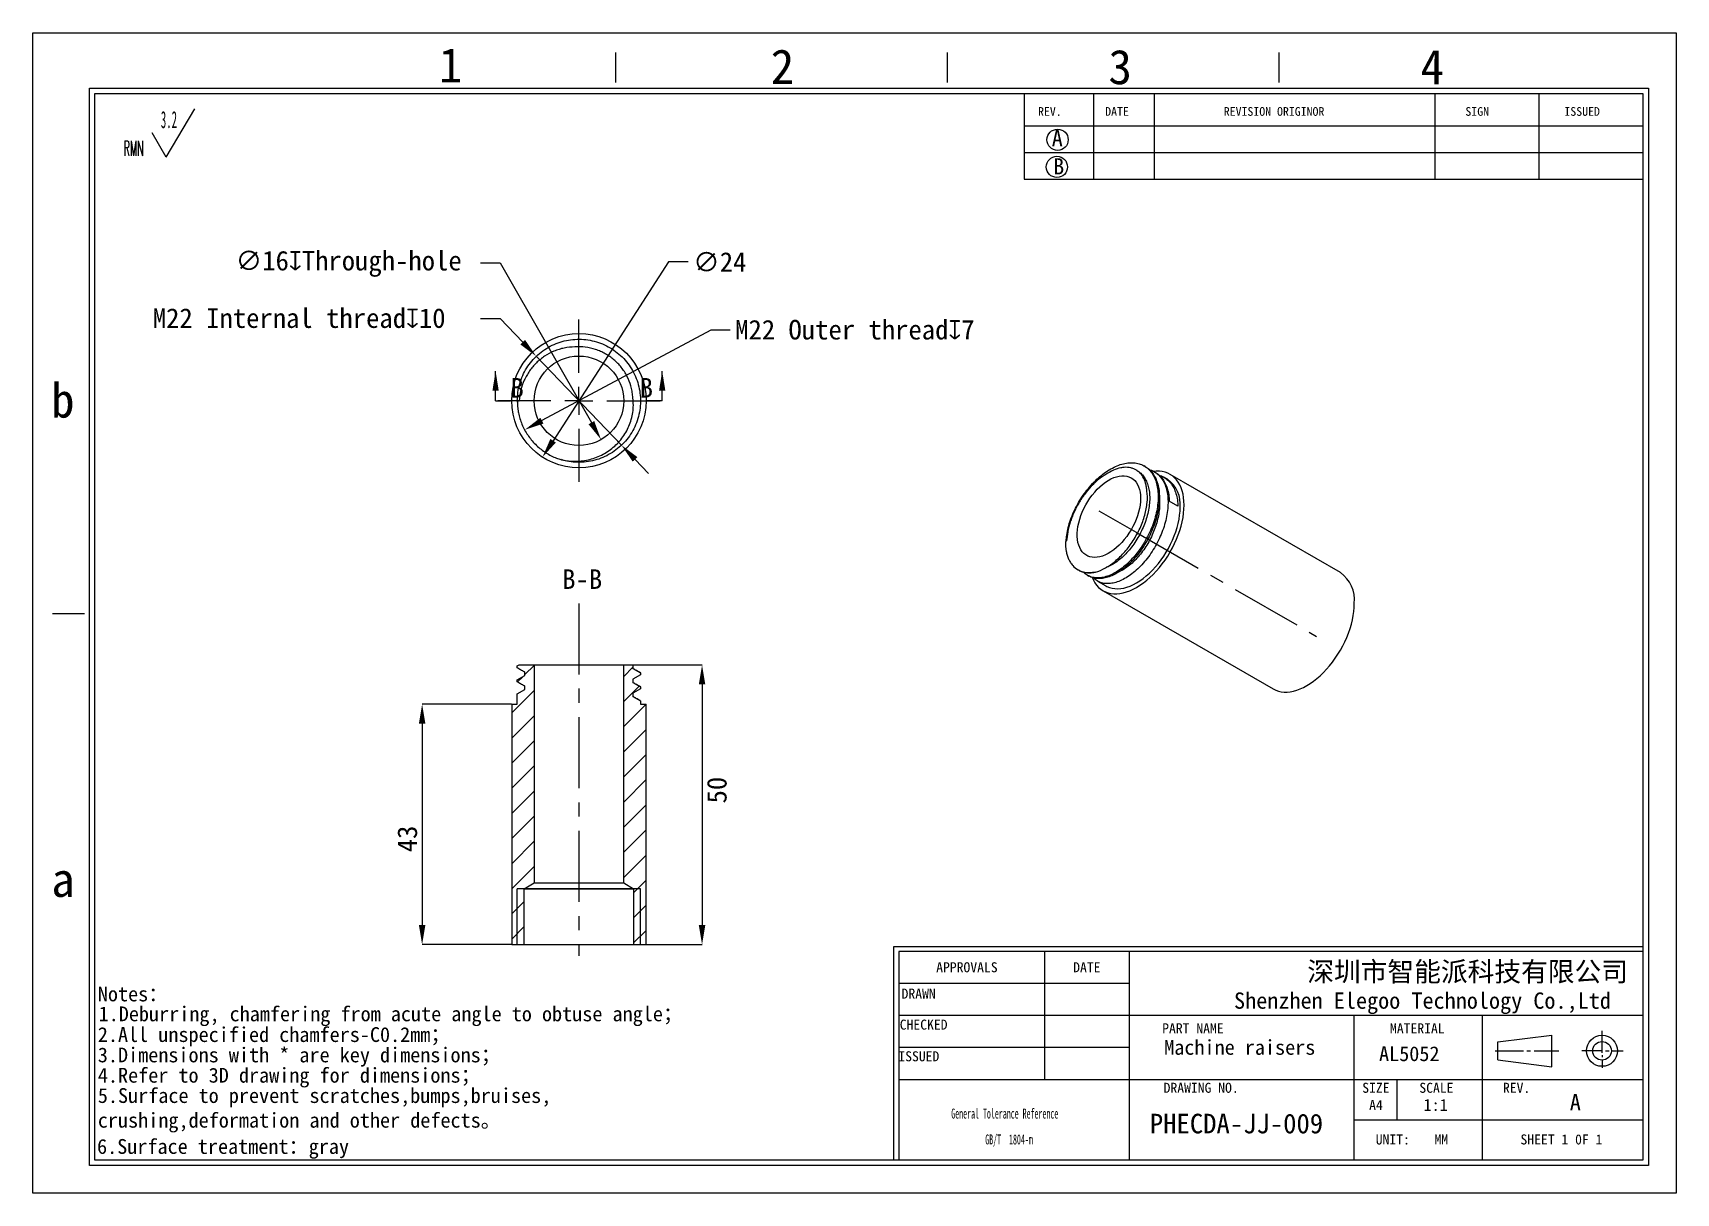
# Model space of a CAD drawing. Header units: millimetres. Extents: x 2 to 295, y 1 to 209.
import ezdxf

# ---------------------------------------------------------------- set-up
doc = ezdxf.new("R2010")
doc.units = ezdxf.units.MM
doc.header["$PDSIZE"] = -1
doc.linetypes.add('CENTERX2', pattern=[20.32, 12.7, -2.54, 2.54, -2.54])
doc.layers.add('SLD-0', color=179, linetype='Continuous')
doc.styles.add('C', font='simfang.ttf')
doc.styles.add('L', font='simfang.ttf')
doc.styles.add('SLDTEXTSTYLE1', font='TXT', dxfattribs={"width": 0.469, "bigfont": 'bigfont'})
doc.styles.add('SLDTEXTSTYLE2', font='TXT', dxfattribs={"width": 0.469})
doc.styles.add('SLDTEXTSTYLE8', font='TXT', dxfattribs={"width": 0.484})
doc.dimstyles.new('SLDDIMSTYLE0', dxfattribs={"dimtxt": 3.5, "dimasz": 3.5, "dimexe": 0, "dimexo": 0.0625, "dimgap": 0.875, "dimtad": 0, "dimtih": 1, "dimtoh": 1, "dimrnd": 1e-09, "dimzin": 12, "dimdsep": 46, "dimtxsty": 'SLDTEXTSTYLE2', "dimsah": 1, "dimcen": 0, "dimadec": 0, "dimazin": 3, "dimtfac": 1, "dimtmove": 0, "dimatfit": 3, "dimfxl": 1, "dimfrac": 2, "dimtolj": 1, "dimtzin": 12, "dimarcsym": 0})
doc.dimstyles.new('SLDDIMSTYLE1', dxfattribs={"dimtxt": 3.5, "dimasz": 3.5, "dimexe": 0, "dimexo": 0.0625, "dimgap": 0.875, "dimtad": 0, "dimtih": 1, "dimtoh": 1, "dimrnd": 1e-09, "dimzin": 12, "dimdsep": 46, "dimtxsty": 'SLDTEXTSTYLE2', "dimsah": 1, "dimcen": 0, "dimadec": 0, "dimazin": 3, "dimtfac": 1, "dimtmove": 0, "dimatfit": 3, "dimfxl": 1, "dimfrac": 2, "dimtolj": 1, "dimtzin": 12, "dimarcsym": 0})
doc.dimstyles.new('SLDDIMSTYLE2', dxfattribs={"dimtxt": 3.5, "dimasz": 3.5, "dimexe": 0, "dimexo": 0.0625, "dimgap": 0.875, "dimtad": 0, "dimtih": 1, "dimtoh": 1, "dimrnd": 1e-09, "dimzin": 12, "dimdsep": 46, "dimtxsty": 'SLDTEXTSTYLE2', "dimsah": 1, "dimcen": 0, "dimadec": 0, "dimazin": 3, "dimtfac": 1, "dimtmove": 0, "dimatfit": 3, "dimfxl": 1, "dimfrac": 2, "dimtolj": 1, "dimtzin": 12, "dimarcsym": 0})
doc.dimstyles.new('SLDDIMSTYLE3', dxfattribs={"dimtxt": 3.5, "dimasz": 3.5, "dimexe": 0, "dimexo": 0.0625, "dimgap": 0.875, "dimtad": 2, "dimrnd": 1e-09, "dimzin": 12, "dimdsep": 46, "dimtxsty": 'SLDTEXTSTYLE2', "dimsah": 1, "dimcen": 0.09, "dimadec": 0, "dimazin": 3, "dimtfac": 1, "dimtofl": 0, "dimtmove": 0, "dimatfit": 3, "dimfxl": 1, "dimfrac": 2, "dimtolj": 1, "dimtzin": 12, "dimarcsym": 0})

# ---------------------------------------------------------------- blocks, each defined once
blk = doc.blocks.new('SW_NOTE_0')
at = {"layer": 'SLD-0', "color": 0, "attachment_point": 1, "style": 'C'}
for s, insert, char_height in [('Notes：', (0.4, 6.25), 2.646), ('1.Deburring, chamfering from acute angle to obtuse angle；', (0.54, 2.69), 2.6458), ('2.All unspecified chamfers-C0.2mm；', (0.4, -1.01), 2.6458), ('3.{\\fSimSun|b0|i0|c134|p2;Dimensions with * are key dimensions}；', (0.4, -4.65), 2.6458), ('4.Refer to 3D drawing for dimensions；', (0.4, -8.28), 2.6458), ('5.Surface to prevent scratches,bumps,bruises,\\Pcrushing,deformation and other defects。', (0.4, -11.91), 2.6458), ('6.Surface treatment：gray', (0.26, -21.01), 2.6458)]:
    blk.add_mtext(s, dxfattribs=dict(at, insert=insert, char_height=char_height))
blk = doc.blocks.new('SW_NOTE_1')
at = {"layer": 'SLD-0', "color": 0}
for q in [(12.74, 9.16), (5.08, 4.83)]:
    blk.add_line((7.63, 0.49), q, dxfattribs=at)
at = {"layer": 'SLD-0', "color": 0, "attachment_point": 1}
for s, insert, char_height, style in [('3.2', (6.65, 8.73), 3.032, 'SLDTEXTSTYLE2'), ('{\\Ftxt,bigfont|c134;RMN}', (0, 3.41), 2.6458, 'SLDTEXTSTYLE1')]:
    blk.add_mtext(s, dxfattribs=dict(at, insert=insert, char_height=char_height, style=style))
blk = doc.blocks.new('SW_NOTE_3')
at = {"layer": 'SLD-0', "color": 0, "char_height": 1.7927, "attachment_point": 2, "style": 'SLDTEXTSTYLE8'}
for s, insert in [('General Tolerance Reference', (12.75, 2.31)), ('GB/T  1804-m', (13.51, -2.32))]:
    blk.add_mtext(s, dxfattribs=dict(at, insert=insert))
blk = doc.blocks.new('_D')
at = {"layer": 'Defpoints', "color": 0}
for p in [(105.63, 152.99), (92.61, 132.83)]:
    blk.add_point(p, dxfattribs=at)
at = {"layer": 'SLD-0', "color": 0, "lineweight": -2}
for p, q in [((115.14, 167.72), (94.51, 135.77)), ((118.64, 167.72), (115.14, 167.72))]:
    blk.add_line(p, q, dxfattribs=at)
at = {"layer": 'SLD-0', "color": 0}
blk.add_solid([(94.02, 136.09), (95, 135.46), (92.61, 132.83)], dxfattribs=at)
at = {"layer": 'SLD-0', "color": 0, "insert": (119.52, 169.47), "char_height": 3.5, "attachment_point": 1, "style": 'L'}
blk.add_mtext('\\A1;∅24', dxfattribs=at)
blk = doc.blocks.new('_D_1')
at = {"layer": 'Defpoints', "color": 0}
for p in [(108.81, 148.12), (89.43, 137.71)]:
    blk.add_point(p, dxfattribs=at)
at = {"layer": 'SLD-0', "color": 0, "lineweight": -2}
for p, q in [((122.66, 155.55), (92.51, 139.37)), ((126.16, 155.55), (122.66, 155.55))]:
    blk.add_line(p, q, dxfattribs=at)
at = {"layer": 'SLD-0', "color": 0}
blk.add_solid([(92.24, 139.88), (92.79, 138.85), (89.43, 137.71)], dxfattribs=at)
at = {"layer": 'SLD-0', "color": 0, "insert": (127.03, 157.37), "char_height": 3.5, "attachment_point": 1, "style": 'L'}
blk.add_mtext('\\A1;M22 Outer thread{\\fGDT;x}7', dxfattribs=at)
blk = doc.blocks.new('_D_2')
at = {"layer": 'Defpoints', "color": 0}
for p in [(91.51, 150.86), (106.73, 134.97)]:
    blk.add_point(p, dxfattribs=at)
at = {"layer": 'SLD-0', "color": 0, "lineweight": -2}
for p, q in [((81.54, 157.62), (85.04, 157.62)), ((85.04, 157.62), (89.09, 153.39)), ((106.73, 134.97), (91.51, 150.86)), ((109.15, 132.44), (111.57, 129.91))]:
    blk.add_line(p, q, dxfattribs=at)
at = {"layer": 'SLD-0', "color": 0}
for points in [[(89.51, 153.79), (88.67, 152.98), (91.51, 150.86)], [(109.57, 132.84), (108.73, 132.04), (106.73, 134.97)]]:
    blk.add_solid(points, dxfattribs=at)
at = {"layer": 'SLD-0', "color": 0, "insert": (23.01, 159.44), "char_height": 3.5, "attachment_point": 1, "style": 'L'}
blk.add_mtext('\\A1;M22 Internal thread{\\fGDT;x}10', dxfattribs=at)
blk = doc.blocks.new('_D_3')
at = {"layer": 'Defpoints', "color": 0}
for p in [(95.16, 149.86), (103.08, 135.97)]:
    blk.add_point(p, dxfattribs=at)
at = {"layer": 'SLD-0', "color": 0, "lineweight": -2}
for p, q in [((81.56, 167.56), (85.06, 167.56)), ((85.06, 167.56), (101.35, 139.01))]:
    blk.add_line(p, q, dxfattribs=at)
at = {"layer": 'SLD-0', "color": 0}
blk.add_solid([(101.86, 139.29), (100.84, 138.72), (103.08, 135.97)], dxfattribs=at)
at = {"layer": 'SLD-0', "color": 0, "insert": (37.8, 169.71), "char_height": 3.5, "attachment_point": 1, "style": 'L'}
blk.add_mtext('\\A1;∅16{\\fGDT;x}Through-hole', dxfattribs=at)
blk = doc.blocks.new('SW_CENTERMARKSYMBOL_0')
at = {"layer": 'SLD-0', "color": 0}
for p, q in [((0, 5), (0, 14.5)), ((-5, 0), (-14.5, 0)), ((0, 0), (-2.5, 0)), ((0, 0), (0, 2.5)), ((0, 0), (0, -2.5)), ((0, 0), (2.5, 0)), ((5, 0), (14.5, 0)), ((0, -5), (0, -14.5))]:
    blk.add_line(p, q, dxfattribs=at)
blk = doc.blocks.new('_D_4')
at = {"layer": 'Defpoints', "color": 0}
for p in [(87.12, 88.71), (71.12, 45.71), (87.12, 45.71)]:
    blk.add_point(p, dxfattribs=at)
at = {"layer": 'SLD-0', "color": 0, "lineweight": -2}
for p, q in [((87.06, 88.71), (71.12, 88.71)), ((71.12, 85.21), (71.12, 49.21)), ((87.06, 45.71), (71.12, 45.71))]:
    blk.add_line(p, q, dxfattribs=at)
at = {"layer": 'SLD-0', "color": 0}
for points in [[(70.54, 85.21), (71.7, 85.21), (71.12, 88.71)], [(70.54, 49.21), (71.7, 49.21), (71.12, 45.71)]]:
    blk.add_solid(points, dxfattribs=at)
at = {"layer": 'SLD-0', "color": 0, "insert": (66.71, 64.6), "char_height": 3.5, "attachment_point": 2, "rotation": 90, "style": 'L'}
blk.add_mtext('\\A1;43', dxfattribs=at)
blk = doc.blocks.new('_D_5')
at = {"layer": 'Defpoints', "color": 0}
for p in [(108.82, 95.71), (111.12, 45.71), (121.12, 45.71)]:
    blk.add_point(p, dxfattribs=at)
at = {"layer": 'SLD-0', "color": 0, "lineweight": -2}
for p, q in [((108.88, 95.71), (121.12, 95.71)), ((121.12, 92.21), (121.12, 49.21)), ((111.18, 45.71), (121.12, 45.71))]:
    blk.add_line(p, q, dxfattribs=at)
at = {"layer": 'SLD-0', "color": 0}
for points in [[(120.54, 92.21), (121.7, 92.21), (121.12, 95.71)], [(120.54, 49.21), (121.7, 49.21), (121.12, 45.71)]]:
    blk.add_solid(points, dxfattribs=at)
at = {"layer": 'SLD-0', "color": 0, "insert": (122, 73.33), "char_height": 3.5, "attachment_point": 2, "rotation": 90, "style": 'L'}
blk.add_mtext('\\A1;50', dxfattribs=at)

msp = doc.modelspace()

# ---------------------------------------------------------------- hatches: boundary and pattern name
at = {"linetype": 'Continuous', "lineweight": 0}
h = msp.add_hatch(dxfattribs=at)
h.set_pattern_fill('ANSI31', angle=3e-322, style=0)
h.paths.add_polyline_path([(88.446, 95.709), (88.121, 95.521), (88.121, 95.209), (89.474, 94.428), (89.474, 93.803), (88.121, 93.021), (88.121, 92.709), (89.474, 91.928), (89.474, 91.303), (88.121, 90.521), (88.121, 88.709), (87.121, 88.709), (87.121, 45.709), (89.371, 45.709), (89.371, 55.709), (91.121, 56.76), (91.121, 95.709)], flags=0)
h = msp.add_hatch(dxfattribs=at)
h.set_pattern_fill('ANSI31', angle=3e-322, style=0)
h.paths.add_polyline_path([(108.768, 90.678), (110.121, 91.459), (110.121, 91.771), (108.768, 92.553), (108.768, 93.178), (110.121, 93.959), (110.121, 94.271), (108.768, 95.053), (108.768, 95.678), (108.822, 95.709), (107.121, 95.709), (107.121, 56.76), (108.871, 55.709), (108.871, 45.709), (111.121, 45.709), (111.121, 88.709), (110.121, 88.709), (110.121, 89.271), (108.768, 90.053)], flags=0)

# ---------------------------------------------------------------- linework, layer by layer
at = {"color": 7, "linetype": 'Continuous', "lineweight": 0}
for p, q in [((84.241, 142.915), (84.241, 148.235)), ((114.001, 142.915), (114.001, 148.235)), ((84.241, 142.915), (86.901, 142.915)), ((114.001, 142.915), (111.341, 142.915)), ((88.121, 45.709), (88.121, 55.709)), ((110.121, 55.709), (88.121, 55.709)), ((88.121, 45.709), (88.121, 55.709)), ((110.121, 55.709), (88.121, 55.709)), ((88.121, 45.709), (88.121, 55.709)), ((110.121, 55.709), (88.121, 55.709)), ((110.121, 45.709), (110.121, 55.709)), ((110.121, 45.709), (110.121, 55.709)), ((110.121, 45.709), (110.121, 55.709))]:
    msp.add_line(p, q, dxfattribs=at)
at = {"color": 7, "linetype": 'Continuous', "lineweight": 15}
for p, q in [((88.121, 142.915), (88.446, 142.915)), ((198.853, 130.428), (198.609, 130.569)), ((200.303, 131.154), (200.082, 131.281)), ((202.071, 130.133), (201.85, 130.261)), ((204.236, 128.883), (203.617, 129.24)), ((235.141, 112.197), (204.736, 129.749)), ((206.116, 124.077), (204.57, 124.97)), ((186.008, 117.724), (186.238, 117.857)), ((188.267, 112.699), (188.42, 112.611)), ((189.967, 111.718), (190.188, 111.59)), ((191.734, 110.697), (193.237, 109.83)), ((192.737, 108.964), (223.142, 91.411)), ((88.121, 95.521), (88.446, 95.709)), ((88.121, 95.209), (88.121, 95.521)), ((89.474, 94.428), (88.121, 95.209)), ((88.202, 95.162), (88.208, 95.161)), ((88.446, 95.709), (91.121, 95.709)), ((89.474, 93.803), (89.474, 94.428)), ((91.121, 95.709), (91.121, 56.76)), ((91.121, 95.709), (107.121, 95.709)), ((107.121, 56.76), (107.121, 95.709)), ((107.121, 95.709), (108.822, 95.709)), ((108.822, 95.709), (108.768, 95.678)), ((108.768, 95.678), (108.768, 95.053)), ((108.768, 95.053), (110.121, 94.271)), ((110.121, 93.959), (108.768, 93.178)), ((110.088, 94.295), (110.121, 94.271)), ((110.121, 94.271), (110.121, 93.959)), ((88.121, 93.021), (89.474, 93.803)), ((88.121, 92.709), (88.121, 93.021)), ((89.474, 91.928), (88.121, 92.709)), ((88.121, 90.521), (89.474, 91.303)), ((88.197, 92.665), (88.215, 92.66)), ((89.474, 91.303), (89.474, 91.928)), ((108.768, 93.178), (108.768, 92.553)), ((108.768, 92.553), (110.121, 91.771)), ((110.121, 91.459), (108.768, 90.678)), ((110.082, 91.795), (110.121, 91.771)), ((110.121, 91.771), (110.121, 91.459)), ((87.121, 88.709), (87.121, 45.709)), ((87.121, 88.709), (88.121, 88.709)), ((88.121, 88.709), (88.121, 90.521)), ((108.768, 90.678), (108.768, 90.053)), ((108.768, 90.053), (110.121, 89.271)), ((110.121, 89.271), (110.121, 88.709)), ((110.121, 88.709), (111.121, 88.709)), ((111.121, 45.709), (111.121, 88.709)), ((89.371, 55.709), (91.121, 56.76)), ((91.121, 56.76), (107.121, 56.76)), ((107.121, 56.76), (108.871, 55.709)), ((89.371, 45.709), (89.371, 55.709)), ((89.371, 55.709), (108.871, 55.709)), ((108.871, 55.709), (108.871, 45.709)), ((87.121, 45.709), (89.371, 45.709)), ((89.371, 45.709), (108.871, 45.709)), ((108.871, 45.709), (111.121, 45.709))]:
    msp.add_line(p, q, dxfattribs=at)
at = {"color": 7, "linetype": 'Continuous', "lineweight": 15, "flags": 128}
for points in [[(199.443, 125.48), (199.421, 124.89), (199.355, 124.279), (199.245, 123.651), (199.092, 123.013), (198.898, 122.368), (198.664, 121.722), (198.392, 121.08), (198.084, 120.447), (197.742, 119.828), (197.369, 119.227), (196.968, 118.65), (196.542, 118.1), (196.095, 117.583), (195.629, 117.102), (195.149, 116.661), (194.659, 116.264), (194.161, 115.913), (193.661, 115.611), (193.162, 115.361), (192.667, 115.165), (192.182, 115.024), (191.709, 114.939), (191.252, 114.911), (190.815, 114.94), (190.401, 115.026), (190.014, 115.169), (189.656, 115.366), (189.33, 115.618), (189.04, 115.92), (188.786, 116.272), (188.572, 116.671), (188.399, 117.113), (188.267, 117.595), (188.179, 118.113), (188.135, 118.663), (188.135, 119.241), (188.179, 119.842), (188.267, 120.462), (188.399, 121.095), (188.572, 121.737), (188.786, 122.383), (189.04, 123.028), (189.33, 123.666), (189.656, 124.293), (190.014, 124.904), (190.401, 125.493), (190.815, 126.057), (191.252, 126.591), (191.709, 127.09), (192.182, 127.552), (192.667, 127.972), (193.162, 128.346), (193.661, 128.673), (194.161, 128.949), (194.659, 129.172), (195.149, 129.341), (195.629, 129.454), (196.095, 129.511), (196.542, 129.51), (196.968, 129.452), (197.369, 129.338), (197.742, 129.168), (198.084, 128.943), (198.392, 128.666), (198.664, 128.338), (198.898, 127.962), (199.092, 127.542), (199.245, 127.079), (199.355, 126.579), (199.421, 126.044), (199.443, 125.48)], [(207.221, 124.255), (207.2, 124.942), (207.135, 125.6), (207.027, 126.226), (206.878, 126.817), (206.686, 127.371), (206.455, 127.883), (206.183, 128.352), (205.874, 128.775), (205.529, 129.15), (205.149, 129.475), (204.736, 129.749), (204.293, 129.97), (203.821, 130.136), (203.324, 130.248), (202.803, 130.304), (202.261, 130.305), (201.826, 130.266)], [(190.795, 111.32), (191.018, 110.831), (191.289, 110.362), (191.598, 109.938), (191.943, 109.563), (192.323, 109.238), (192.736, 108.964), (193.179, 108.744), (193.651, 108.577), (194.149, 108.465), (194.67, 108.409), (195.211, 108.409), (195.771, 108.464), (196.345, 108.575), (196.932, 108.741), (197.528, 108.961), (198.131, 109.234), (198.736, 109.558), (199.341, 109.933), (199.944, 110.355), (200.54, 110.823), (201.127, 111.335), (201.701, 111.888), (202.261, 112.479), (202.803, 113.104), (203.324, 113.762), (203.821, 114.448), (204.293, 115.159), (204.736, 115.892), (205.149, 116.642), (205.529, 117.406), (205.874, 118.18), (206.183, 118.96), (206.455, 119.742), (206.686, 120.522), (206.878, 121.296), (207.027, 122.06), (207.135, 122.811), (207.2, 123.544), (207.221, 124.255)], [(193.237, 109.83), (193.446, 109.718), (193.886, 109.535), (194.354, 109.406), (194.847, 109.333), (195.361, 109.316), (195.894, 109.355), (196.443, 109.45), (197.005, 109.601), (197.577, 109.806), (198.155, 110.064), (198.736, 110.375), (199.317, 110.735), (199.895, 111.144), (200.467, 111.599), (201.029, 112.097), (201.578, 112.636), (202.111, 113.213), (202.625, 113.823), (203.118, 114.465), (203.586, 115.134), (204.027, 115.827), (204.438, 116.539), (204.817, 117.267), (205.163, 118.007), (205.472, 118.754), (205.744, 119.505), (205.977, 120.255), (206.169, 121), (206.319, 121.736), (206.427, 122.458), (206.492, 123.163), (206.514, 123.847)], [(223.142, 91.411), (223.585, 91.191), (224.057, 91.024), (224.554, 90.913), (225.075, 90.856), (225.617, 90.856), (226.176, 90.911), (226.751, 91.022), (227.338, 91.188), (227.934, 91.408), (228.536, 91.681), (229.142, 92.006), (229.747, 92.38), (230.349, 92.802), (230.945, 93.271), (231.532, 93.782), (232.107, 94.335), (232.667, 94.926), (233.208, 95.552), (233.729, 96.209), (234.227, 96.895), (234.698, 97.607), (235.142, 98.339), (235.554, 99.089), (235.934, 99.853), (236.28, 100.627), (236.589, 101.407), (236.86, 102.189), (237.092, 102.969), (237.283, 103.743), (237.433, 104.508), (237.541, 105.258), (237.605, 105.991), (237.627, 106.702)]]:
    msp.add_lwpolyline(points, dxfattribs=at)
at = {"color": 7, "linetype": 'Continuous', "lineweight": 15}
for radius in [12, 8]:
    msp.add_circle((99.121, 142.915), radius, dxfattribs=at)
for centre, radius, start, end in [((201.141, 124.449), 5.407, 353.60375, 55.08407), ((231.713, 107.336), 5.948, 353.88232, 54.8055)]:
    msp.add_arc(centre, radius, start, end, dxfattribs=at)
for points, knots in [([(88.121, 142.915), (88.141, 143.425), (88.183, 144.453), (88.518, 145.968), (89.048, 147.427), (89.778, 148.788), (90.687, 150.032), (91.763, 151.141), (92.991, 152.092), (94.337, 152.86), (95.769, 153.429), (97.267, 153.794), (98.81, 153.947), (100.361, 153.881), (101.88, 153.6), (103.341, 153.112), (104.724, 152.423), (106.004, 151.542), (107.143, 150.493), (108.121, 149.301), (108.924, 147.984), (109.538, 146.561), (109.946, 145.063), (110.139, 143.531), (110.118, 141.99), (109.881, 140.463), (109.431, 138.976), (108.778, 137.573), (107.939, 136.279), (106.928, 135.114), (105.758, 134.097), (104.455, 133.253), (103.054, 132.604), (101.58, 132.157), (100.052, 131.916), (98.501, 131.901), (97.132, 132.053), (96.315, 132.297), (95.994, 132.393)], [0, 0, 0, 0, 0.0278432, 0.0560302, 0.0842849, 0.1123267, 0.1400507, 0.1681064, 0.1963637, 0.2245422, 0.2523671, 0.2802291, 0.3084243, 0.3366758, 0.3647034, 0.3924289, 0.4204979, 0.4487575, 0.4769271, 0.5047351, 0.5326156, 0.5608184, 0.5890663, 0.6170792, 0.6448079, 0.6728898, 0.7011512, 0.7293113, 0.7571041, 0.7850026, 0.8132126, 0.8414564, 0.8694543, 0.8971875, 0.9252819, 0.9535447, 0.981695, 1, 1, 1, 1]), ([(98.376, 152.533), (97.736, 152.529), (97.108, 152.463), (96.181, 152.272), (95.875, 152.193), (95.268, 152.005), (94.966, 151.895), (94.089, 151.529), (93.532, 151.231), (92.74, 150.707), (92.482, 150.518), (91.987, 150.117), (91.751, 149.906), (91.075, 149.243), (90.669, 148.761), (90.123, 147.979), (89.952, 147.708), (89.638, 147.158), (89.494, 146.877), (89.102, 146.017), (88.893, 145.419), (88.583, 144.181), (88.485, 143.552), (88.446, 142.915)], [0, 0, 0, 0, 0.125, 0.125, 0.1875, 0.1875, 0.25, 0.25, 0.375, 0.375, 0.4375, 0.4375, 0.5, 0.5, 0.625, 0.625, 0.6875, 0.6875, 0.75, 0.75, 0.875, 0.875, 1, 1, 1, 1]), ([(108.737, 143.688), (108.711, 144.005), (108.67, 144.319), (108.557, 144.944), (108.485, 145.254), (108.226, 146.162), (107.997, 146.745), (107.567, 147.585), (107.409, 147.861), (107.067, 148.394), (106.884, 148.65), (106.301, 149.388), (105.866, 149.84), (105.143, 150.457), (104.892, 150.651), (104.375, 151.011), (103.844, 151.344), (103.282, 151.623), (102.705, 151.876), (102.408, 151.99), (101.506, 152.283), (100.894, 152.418), (99.647, 152.568), (99.009, 152.582), (98.376, 152.533)], [0, 0, 0, 0, 0.0625, 0.0625, 0.125, 0.125, 0.25, 0.25, 0.3125, 0.3125, 0.375, 0.375, 0.5, 0.5, 0.5625, 0.5625, 0.625, 0.6875, 0.6875, 0.75, 0.75, 0.875, 0.875, 1, 1, 1, 1]), ([(88.121, 142.915), (88.122, 142.812), (88.123, 142.606), (88.137, 142.298), (88.158, 141.99), (88.188, 141.683), (88.227, 141.377), (88.275, 141.072), (88.377, 140.516), (88.577, 139.716), (88.942, 138.699), (89.404, 137.721), (90.144, 136.486), (91.064, 135.365), (92.131, 134.398), (93, 133.754), (93.927, 133.198), (94.709, 132.829), (95.312, 132.591), (95.584, 132.499), (95.721, 132.453)], [0, 0, 0, 0, 0.0223672, 0.0446939, 0.0669977, 0.0892962, 0.1116071, 0.133948, 0.1563365, 0.2344541, 0.3126153, 0.3907329, 0.4688941, 0.6249837, 0.7031013, 0.7812625, 0.8593801, 0.9375412, 0.9688034, 1, 1, 1, 1]), ([(95.722, 132.453), (96.549, 132.239), (97.387, 132.125), (98.658, 132.103), (99.087, 132.121), (99.932, 132.206), (100.349, 132.274), (101.174, 132.457), (101.581, 132.574), (102.385, 132.855), (102.779, 133.021), (103.914, 133.581), (104.619, 134.043), (105.921, 135.149), (106.492, 135.772), (107.23, 136.802), (107.457, 137.165), (107.861, 137.914), (108.037, 138.298), (108.339, 139.084), (108.465, 139.487), (108.665, 140.309), (108.739, 140.733), (108.878, 141.998), (108.865, 142.842), (108.737, 143.688)], [0, 0, 0, 0, 0.125, 0.125, 0.1875, 0.1875, 0.25, 0.25, 0.3125, 0.3125, 0.375, 0.375, 0.5, 0.5, 0.625, 0.625, 0.6875, 0.6875, 0.75, 0.75, 0.8125, 0.8125, 0.875, 0.875, 1, 1, 1, 1]), ([(186.155, 117.809), (186.18, 118.174), (186.233, 118.962), (186.501, 120.258), (186.915, 121.641), (187.471, 123.029), (188.152, 124.393), (188.953, 125.715), (189.861, 126.97), (190.853, 128.122), (191.904, 129.15), (193.002, 130.037), (194.133, 130.768), (195.27, 131.325), (196.383, 131.692), (197.455, 131.868), (198.472, 131.847), (199.418, 131.627), (200.263, 131.213), (200.993, 130.616), (201.599, 129.847), (202.074, 128.912), (202.403, 127.832), (202.579, 126.637), (202.602, 125.348), (202.474, 123.982), (202.196, 122.561), (201.774, 121.125), (201.219, 119.704), (200.543, 118.318), (199.756, 116.986), (198.875, 115.742), (197.924, 114.618), (196.919, 113.628), (195.879, 112.787), (194.821, 112.112), (193.776, 111.622), (192.762, 111.325), (191.8, 111.222), (190.901, 111.313), (190.101, 111.615), (189.551, 111.948), (189.312, 112.23), (189.263, 112.288)], [0, 0, 0, 0, 0.0215872, 0.04663, 0.0717327, 0.0966464, 0.1212777, 0.1462037, 0.1713088, 0.196344, 0.2210649, 0.2458188, 0.2708687, 0.2959687, 0.3208697, 0.3455024, 0.3704402, 0.3955474, 0.4205746, 0.4452806, 0.4700509, 0.4951076, 0.5202043, 0.5450924, 0.5697278, 0.5946771, 0.6197858, 0.6448046, 0.6694971, 0.6942834, 0.7193465, 0.7444397, 0.7693143, 0.7939538, 0.8189142, 0.8440241, 0.8690342, 0.8937144, 0.9185164, 0.9435855, 0.9686746, 0.9935355, 1, 1, 1, 1]), ([(193.259, 129.763), (192.807, 129.5), (192.363, 129.189), (191.708, 128.655), (191.491, 128.465), (191.062, 128.064), (190.849, 127.851), (190.228, 127.194), (189.834, 126.724), (189.275, 125.972), (189.092, 125.713), (188.742, 125.183), (188.575, 124.915), (188.097, 124.098), (187.81, 123.538), (187.424, 122.677), (187.303, 122.386), (187.081, 121.808), (186.979, 121.52), (186.702, 120.658), (186.554, 120.084), (186.335, 118.946), (186.266, 118.393), (186.238, 117.857)], [0, 0, 0, 0, 0.125, 0.125, 0.1875, 0.1875, 0.25, 0.25, 0.375, 0.375, 0.4375, 0.4375, 0.5, 0.5, 0.625, 0.625, 0.6875, 0.6875, 0.75, 0.75, 0.875, 0.875, 1, 1, 1, 1]), ([(200.29, 131.131), (200.403, 131.073), (200.792, 130.874), (201.341, 130.341), (201.927, 129.547), (202.372, 128.578), (202.671, 127.474), (202.817, 126.259), (202.809, 124.953), (202.652, 123.573), (202.344, 122.146), (201.895, 120.711), (201.314, 119.296), (200.616, 117.919), (199.808, 116.602), (198.911, 115.379), (197.948, 114.281), (196.965, 113.349), (195.984, 112.582), (195.021, 111.978), (194.069, 111.527), (193.105, 111.225), (192.143, 111.092), (191.22, 111.176), (190.565, 111.354), (190.262, 111.565), (190.199, 111.609)], [0, 0, 0, 0, 0.0181817, 0.0623533, 0.1068744, 0.151822, 0.1967516, 0.2412199, 0.2854232, 0.3302206, 0.3752148, 0.4199588, 0.4641183, 0.5086647, 0.5536202, 0.5985397, 0.6429807, 0.6872035, 0.7279787, 0.7689356, 0.8097365, 0.8500516, 0.8955641, 0.9416413, 0.9878066, 1, 1, 1, 1]), ([(200.996, 130.614), (201.055, 130.602), (201.429, 130.52), (202.026, 130.181), (202.762, 129.599), (203.367, 128.825), (203.842, 127.891), (204.171, 126.811), (204.347, 125.617), (204.369, 124.328), (204.242, 122.961), (203.964, 121.54), (203.542, 120.104), (202.987, 118.684), (202.311, 117.298), (201.524, 115.966), (200.643, 114.722), (199.692, 113.597), (198.687, 112.608), (197.647, 111.766), (196.589, 111.091), (195.543, 110.601), (194.53, 110.304), (193.568, 110.201), (192.669, 110.292), (191.869, 110.595), (191.319, 110.928), (191.08, 111.21), (191.031, 111.268)], [0, 0, 0, 0, 0.0075868, 0.0486773, 0.0892406, 0.1299095, 0.1710485, 0.2122533, 0.2531154, 0.2935628, 0.3345254, 0.37575, 0.4168268, 0.4573678, 0.4980629, 0.5392125, 0.5804113, 0.6212515, 0.6617055, 0.7026864, 0.7439129, 0.7849754, 0.8254963, 0.8662171, 0.9073766, 0.9485688, 0.9893863, 1, 1, 1, 1]), ([(200.586, 126.771), (200.568, 127.019), (200.539, 127.259), (200.459, 127.723), (200.408, 127.947), (200.225, 128.583), (200.063, 128.965), (199.759, 129.476), (199.647, 129.636), (199.405, 129.932), (199.276, 130.066), (198.863, 130.431), (198.556, 130.623), (198.045, 130.831), (197.867, 130.887), (197.502, 130.97), (197.126, 131.025), (196.729, 131.024), (196.321, 130.995), (196.11, 130.966), (195.473, 130.838), (195.04, 130.698), (194.159, 130.311), (193.707, 130.062), (193.259, 129.763)], [0, 0, 0, 0, 0.0625, 0.0625, 0.125, 0.125, 0.25, 0.25, 0.3125, 0.3125, 0.375, 0.375, 0.5, 0.5, 0.5625, 0.5625, 0.625, 0.6875, 0.6875, 0.75, 0.75, 0.875, 0.875, 1, 1, 1, 1]), ([(198.846, 130.414), (198.897, 130.39), (199.197, 130.249), (199.653, 129.833), (200.196, 129.166), (200.615, 128.341), (200.909, 127.392), (201.068, 126.341), (201.093, 125.208), (200.986, 124.007), (200.747, 122.758), (200.382, 121.495), (199.9, 120.247), (199.312, 119.029), (198.627, 117.858), (197.859, 116.764), (197.03, 115.774), (196.153, 114.905), (195.245, 114.161), (194.325, 113.58), (193.685, 113.242), (193.368, 113.15), (193.347, 113.143)], [0, 0, 0, 0, 0.011341, 0.0655875, 0.1199754, 0.1749926, 0.2300977, 0.2847443, 0.3388357, 0.3936168, 0.4487484, 0.5036823, 0.557899, 0.6123221, 0.6673533, 0.7224505, 0.7770676, 0.831168, 0.8859735, 0.9411077, 0.9960223, 1, 1, 1, 1]), ([(202.058, 130.11), (202.171, 130.052), (202.56, 129.854), (203.109, 129.321), (203.695, 128.526), (204.14, 127.558), (204.439, 126.453), (204.548, 125.561), (204.567, 125.053), (204.57, 124.97)], [0, 0, 0, 0, 0.0727186, 0.2493859, 0.4274505, 0.6072209, 0.7869195, 0.9647733, 1, 1, 1, 1]), ([(202.764, 129.594), (202.822, 129.581), (203.197, 129.5), (203.794, 129.161), (204.53, 128.578), (205.134, 127.805), (205.61, 126.871), (205.937, 125.79), (206.083, 124.834), (206.109, 124.244), (206.116, 124.077)], [0, 0, 0, 0, 0.0281735, 0.1807638, 0.3313958, 0.4824201, 0.6351905, 0.7882048, 0.9399467, 1, 1, 1, 1]), ([(191.383, 112.284), (191.968, 112.447), (192.56, 112.696), (193.459, 113.197), (193.762, 113.387), (194.36, 113.801), (194.655, 114.027), (195.238, 114.514), (195.526, 114.775), (196.095, 115.333), (196.373, 115.629), (197.176, 116.55), (197.674, 117.215), (198.595, 118.649), (198.999, 119.391), (199.52, 120.533), (199.681, 120.922), (199.967, 121.699), (200.091, 122.084), (200.305, 122.85), (200.393, 123.229), (200.535, 123.983), (200.588, 124.359), (200.686, 125.449), (200.677, 126.133), (200.586, 126.771)], [0, 0, 0, 0, 0.125, 0.125, 0.1875, 0.1875, 0.25, 0.25, 0.3125, 0.3125, 0.375, 0.375, 0.5, 0.5, 0.625, 0.625, 0.6875, 0.6875, 0.75, 0.75, 0.8125, 0.8125, 0.875, 0.875, 1, 1, 1, 1]), ([(202.787, 125.477), (202.797, 125.419), (202.861, 125.018), (202.853, 124.182), (202.756, 122.988), (202.514, 121.737), (202.15, 120.475), (201.668, 119.226), (201.08, 118.008), (200.394, 116.837), (199.627, 115.743), (198.797, 114.754), (197.921, 113.883), (197.014, 113.147), (196.179, 112.594), (195.66, 112.364), (195.445, 112.268)], [0, 0, 0, 0, 0.0129011, 0.0897008, 0.1674797, 0.2457562, 0.323752, 0.4007295, 0.4780001, 0.5561341, 0.6343618, 0.7119078, 0.7887202, 0.8665337, 0.9448139, 1, 1, 1, 1]), ([(186.008, 117.724), (186.009, 117.64), (186.01, 117.473), (186.019, 117.227), (186.035, 116.984), (186.056, 116.746), (186.083, 116.512), (186.117, 116.282), (186.19, 115.87), (186.331, 115.299), (186.589, 114.617), (186.915, 114.007), (187.439, 113.3), (188.089, 112.761), (188.844, 112.407), (189.458, 112.235), (190.114, 112.16), (190.667, 112.178), (191.093, 112.23), (191.286, 112.266), (191.382, 112.284)], [0, 0, 0, 0, 0.0223672, 0.0446939, 0.0669977, 0.0892962, 0.1116071, 0.133948, 0.1563365, 0.2344541, 0.3126153, 0.3907329, 0.4688941, 0.6249837, 0.7031013, 0.7812625, 0.8593801, 0.9375412, 0.9688034, 1, 1, 1, 1]), ([(191.382, 112.284), (191.047, 112.224), (190.373, 112.103), (189.453, 112.199), (188.797, 112.374), (188.495, 112.586), (188.431, 112.63)], [0, 0, 0, 0, 0.3035213, 0.6108083, 0.9186826, 1, 1, 1, 1]), ([(88.204, 95.161), (88.429, 95.03), (88.852, 94.784), (89.275, 94.538), (89.474, 94.423)], [0, 0, 0, 0, 0.5307076, 1, 1, 1, 1]), ([(110.1, 94.295), (109.874, 94.426), (109.43, 94.683), (108.986, 94.94), (108.768, 95.066)], [0, 0, 0, 0, 0.5088236, 1, 1, 1, 1]), ([(88.204, 92.661), (88.429, 92.53), (88.852, 92.284), (89.275, 92.038), (89.474, 91.923)], [0, 0, 0, 0, 0.5307076, 1, 1, 1, 1]), ([(110.1, 91.795), (109.874, 91.926), (109.43, 92.183), (108.986, 92.44), (108.768, 92.566)], [0, 0, 0, 0, 0.50882359, 1, 1, 1, 1]), ([(110.037, 89.32), (109.813, 89.45), (109.389, 89.696), (108.966, 89.942), (108.768, 90.057)], [0, 0, 0, 0, 0.5307076, 1, 1, 1, 1])]:
    msp.add_open_spline(points, degree=3, knots=knots, dxfattribs=at)
at = {"color": 7, "linetype": 'Continuous', "lineweight": 0}
for points in [[(84.241, 148.235), (83.681, 144.735), (84.801, 144.735)], [(114.001, 148.235), (113.441, 144.735), (114.561, 144.735)]]:
    msp.add_solid(points, dxfattribs=at)
at = {"layer": 'SLD-0'}
for p, q in [((1.591, 208.674), (295.107, 208.674)), ((1.591, 1.294), (1.591, 208.674)), ((295.107, 208.674), (295.107, 1.294)), ((12.675, 7.219), (12.675, 197.811)), ((12.675, 197.811), (289.181, 197.811)), ((252.017, 197.811), (252.017, 182.514)), ((270.599, 197.811), (270.599, 182.514)), ((289.181, 197.811), (289.181, 7.219)), ((289.181, 7.219), (12.675, 7.219)), ((295.107, 1.294), (1.591, 1.294))]:
    msp.add_line(p, q, dxfattribs=at)
at = {"layer": 'SLD-0', "color": 6, "linetype": 'Continuous'}
for p, q in [((105.701, 199.786), (105.701, 205.169)), ((164.952, 199.786), (164.952, 205.169)), ((224.204, 199.786), (224.204, 205.169)), ((11.687, 6.231), (11.687, 198.799)), ((11.687, 198.799), (290.169, 198.799)), ((290.169, 198.799), (290.169, 6.231)), ((10.805, 104.853), (5.068, 104.853)), ((290.169, 6.231), (11.687, 6.231))]:
    msp.add_line(p, q, dxfattribs=at)
at = {"layer": 'SLD-0', "color": 179, "linetype": 'Continuous'}
for p, q in [((178.659, 197.811), (178.659, 182.514)), ((191.05, 197.811), (191.05, 182.514)), ((201.886, 197.811), (201.886, 182.514)), ((178.659, 192.074), (289.181, 192.074)), ((178.659, 187.294), (289.181, 187.294)), ((178.659, 182.514), (289.181, 182.514)), ((289.181, 45.329), (155.33, 45.329)), ((155.33, 45.329), (155.33, 7.219)), ((289.181, 44.506), (156.286, 44.506)), ((156.286, 44.506), (156.286, 7.219)), ((182.281, 44.506), (182.281, 21.56)), ((197.398, 44.506), (197.398, 7.219)), ((197.398, 38.77), (156.286, 38.77)), ((289.181, 33.033), (156.286, 33.033)), ((237.553, 33.033), (237.553, 7.219)), ((260.499, 7.219), (260.499, 33.033)), ((263.255, 28.354), (272.888, 29.538)), ((272.888, 23.846), (272.888, 29.538)), ((281.869, 26.35), (281.869, 30.316)), ((197.398, 27.297), (156.286, 27.297)), ((262.786, 26.733), (267.83, 26.733)), ((263.255, 25.106), (263.255, 28.354)), ((268.461, 26.733), (269.091, 26.733)), ((269.722, 26.733), (274.136, 26.733)), ((281.869, 26.733), (278.268, 26.733)), ((282.5, 26.733), (283.13, 26.733)), ((283.761, 26.733), (285.653, 26.733)), ((263.255, 25.106), (272.888, 23.846)), ((281.869, 25.966), (281.869, 25.583)), ((281.869, 25.2), (281.869, 23.667)), ((289.181, 21.56), (156.286, 21.56)), ((245.202, 21.56), (245.202, 14.39)), ((237.553, 14.39), (289.181, 14.39))]:
    msp.add_line(p, q, dxfattribs=at)
at = {"layer": 'SLD-0', "linetype": 'CENTERX2', "lineweight": 0}
for p, q in [((198.736, 119.357), (192.054, 123.214)), ((198.736, 119.357), (230.874, 100.804)), ((99.121, 106.702), (99.121, 43.709))]:
    msp.add_line(p, q, dxfattribs=at)
at = {"layer": 'SLD-0', "lineweight": 0}
for centre in [(184.622, 189.564), (184.499, 184.715)]:
    msp.add_circle(centre, 1.894, dxfattribs=at)
at = {"layer": 'SLD-0', "color": 179, "linetype": 'Continuous'}
for radius in [2.771, 1.669]:
    msp.add_circle((281.869, 26.733), radius, dxfattribs=at)

# ---------------------------------------------------------------- block references
at = {"layer": 'SLD-0'}
for name, p in [('SW_NOTE_1', (17.795, 185.957)), ('SW_CENTERMARKSYMBOL_0', (99.121, 142.915))]:
    msp.add_blockref(name, p, dxfattribs=at)
at = {"layer": 'SLD-0', "color": 5}
msp.add_blockref('SW_NOTE_0', (12.796, 31.971), dxfattribs=at)
at = {"layer": 'SLD-0', "color": 179}
msp.add_blockref('SW_NOTE_3', (162.438, 14.111), dxfattribs=at)

# ---------------------------------------------------------------- texts
at = {"color": 7, "linetype": 'Continuous', "char_height": 3.5, "attachment_point": 1, "style": 'L'}
for insert in [(86.901, 146.988), (109.978, 146.988)]:
    msp.add_mtext('B', dxfattribs=dict(at, insert=insert))
at = {"layer": 'SLD-0', "style": 'L'}
for s, insert, char_height, attachment_point in [('1', (74.111, 205.971), 6.172, 1), ('2', (133.388, 205.728), 6.172, 1), ('3', (193.707, 205.666), 6.172, 1), ('4', (249.441, 205.659), 6.172, 1), ('A', (183.578, 191.286), 2.903, 1), ('B', (183.832, 186.271), 2.903, 1), ('b', (4.835, 146.092), 6.172, 1), ('B-B', (99.717, 112.787), 3.5, 2), ('a', (4.88, 60.423), 6.172, 1), ('深圳市智能派科技有限公司', (257.866, 42.638), 3.5, 2), ('Machine raisers ', (217.165, 28.676), 2.64583, 2), ('AL5052', (247.439, 27.537), 2.6458, 2), ('A', (276.114, 18.995), 2.91, 1), ('PHECDA-JJ-009', (201.101, 15.483), 3.5, 1)]:
    msp.add_mtext(s, dxfattribs=dict(at, insert=insert, char_height=char_height, attachment_point=attachment_point))
at = {"layer": 'SLD-0', "color": 179, "style": 'L'}
for s, insert, char_height, attachment_point in [('REV.', (181.129, 195.4), 1.5536, 1), ('DATE', (193.126, 195.4), 1.5536, 1), ('REVISION ORIGINOR', (214.308, 195.4), 1.55363, 1), ('SIGN', (257.466, 195.4), 1.5536, 1), ('ISSUED', (275.148, 195.4), 1.5536, 1), ('APPROVALS', (168.427, 42.563), 1.7927, 2), ('DATE', (189.85, 42.563), 1.7927, 2), ('DRAWN', (159.804, 37.853), 1.7927, 2), ('Shenzhen Elegoo Technology Co.,Ltd', (249.798, 37.165), 2.91042, 2), ('CHECKED', (160.696, 32.315), 1.7927, 2), ('PART NAME', (208.794, 31.645), 1.7927, 2), ('MATERIAL', (248.88, 31.645), 1.7927, 2), ('ISSUED', (159.837, 26.654), 1.7927, 2), ('DRAWING NO.', (210.268, 21.022), 1.79265, 2), ('SIZE', (241.479, 21.022), 1.7927, 2), ('SCALE', (252.289, 21.022), 1.7927, 2), ('REV.', (266.61, 21.022), 1.7927, 2), ('A4', (241.49, 17.953), 1.7927, 2), ('1:1', (252.149, 18.121), 2.1167, 2), ('UNIT:', (244.499, 11.791), 1.7927, 2), ('MM', (253.161, 11.791), 1.7927, 2), ('SHEET 1 0F 1', (274.62, 11.791), 1.79265, 2)]:
    msp.add_mtext(s, dxfattribs=dict(at, insert=insert, char_height=char_height, attachment_point=attachment_point))

# ---------------------------------------------------------------- dimensions: what is measured, and where the dimension line sits
at = {"layer": 'SLD-0', "color": 5}
for p1, p2, text, dimstyle, override, picture, middle in [((95.157, 149.864), (103.085, 135.966), '<>{\\fGDT;x}Through-hole', 'SLDDIMSTYLE2', {"dimtxsty": 'L'}, '_D_3', (59.245, 167.561)), ((106.728, 134.97), (91.513, 150.86), 'M22 Internal thread{\\fGDT;x}10', 'SLDDIMSTYLE1', {"dimpost": '<>', "dimtxsty": 'L'}, '_D_2', (51.841, 157.616)), ((108.813, 148.117), (89.429, 137.713), 'M22 Outer thread{\\fGDT;x}7', 'SLDDIMSTYLE1', {"dimpost": '<>', "dimtxsty": 'L'}, '_D_1', (150.719, 155.546))]:
    dim = msp.add_diameter_dim_2p(p1=p1, p2=p2, text=text, dimstyle=dimstyle, override=override, dxfattribs=at)
    dim.commit()
    dim.dimension.update_dxf_attribs({"geometry": picture, "text_midpoint": middle, "dimtype": 163})
dim = msp.add_diameter_dim_2p(p1=(105.632, 152.995), p2=(92.61, 132.835), dimstyle='SLDDIMSTYLE0', override={"dimtxsty": 'L'}, dxfattribs=at)
dim.commit()
dim.dimension.update_dxf_attribs({"geometry": '_D', "text_midpoint": (123.558, 167.715), "dimtype": 163})
for base, p1, p2, picture, middle in [((121.121, 45.709), (108.822, 95.709), (111.121, 45.709), '_D_5', (121.121, 73.326)), ((71.121, 45.709), (87.121, 88.709), (87.121, 45.709), '_D_4', (71.121, 64.602))]:
    dim = msp.add_linear_dim(base=base, p1=p1, p2=p2, angle=90, dimstyle='SLDDIMSTYLE3', override={"dimtxsty": 'L'}, dxfattribs=at)
    dim.commit()
    dim.dimension.update_dxf_attribs({"geometry": picture, "text_midpoint": middle, "dimtype": 160})

doc.saveas('drawing.dxf')
